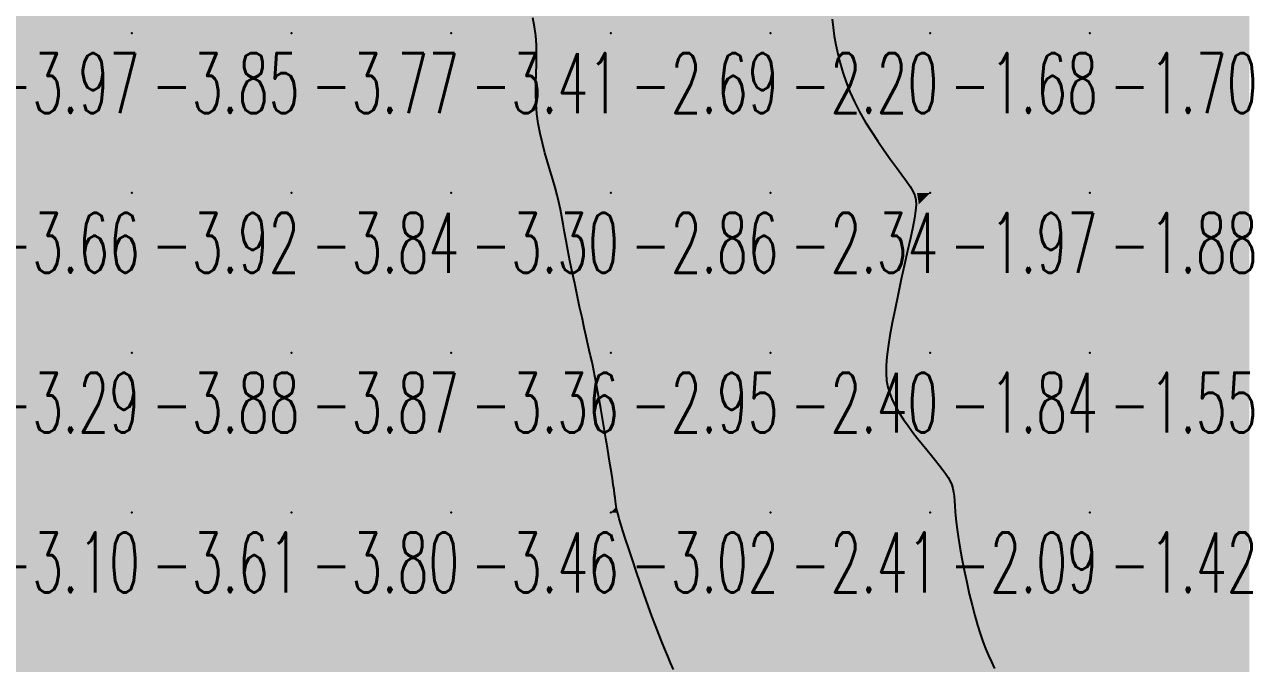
# Model space of a CAD drawing. Header units: millimetres. Extents: x 88261 to 90953, y 390274 to 392322.
# Drawn here: x 90093.5 to 90170.1, y 391787.8 to 391827.8 of the extents above; entities that cross this region are included whole.
import ezdxf
from ezdxf.enums import TextEntityAlignment as Align

# ---------------------------------------------------------------- set-up
doc = ezdxf.new("R2010")
doc.units = ezdxf.units.MM
doc.header["$LTSCALE"] = 25
for name, color, linetype in [('CN_03_00', 7, 'Continuous'), ('COTEAlt', 7, 'Continuous'), ('TN_COLORIAGE', 7, 'Continuous')]:
    doc.layers.add(name, color=color, linetype=linetype)
doc.styles.add('Simplex 1.0', font='Simplex.shx', dxfattribs={"width": 0.99, "height": 2.5})
doc.styles.get("Standard").update_dxf_attribs({"font": 'times.ttf'})

# ---------------------------------------------------------------- blocks, each defined once
blk = doc.blocks.new('COTE')
at = {"color": 0}
blk.add_point((0, 0), dxfattribs=at)
at = {"layer": 'COTEAlt'}
blk.add_attdef('ALT', text='', height=3.75, dxfattribs=at).set_placement((1.25, -1.25), align=Align.TOP_LEFT)

msp = doc.modelspace()

# ---------------------------------------------------------------- linework, layer by layer
at = {"layer": 'CN_03_00', "flags": 128}
for points, elevation in [([(90134.169, 391787.422), (90133.989, 391787.839), (90133.811, 391788.256), (90133.63, 391788.685), (90133.445, 391789.138), (90133.251, 391789.625), (90133.045, 391790.159), (90132.825, 391790.751), (90132.588, 391791.407), (90132.34, 391792.111), (90132.088, 391792.84), (90131.839, 391793.573), (90131.6, 391794.287), (90131.378, 391794.959), (90131.179, 391795.569), (90131.01, 391796.093), (90130.877, 391796.516), (90130.776, 391796.85), (90130.702, 391797.111), (90130.649, 391797.319), (90130.613, 391797.489), (90130.587, 391797.64), (90130.566, 391797.79), (90130.545, 391797.957), (90130.52, 391798.155), (90130.488, 391798.389), (90130.45, 391798.663), (90130.404, 391798.979), (90130.35, 391799.339), (90130.288, 391799.747), (90130.215, 391800.204), (90130.133, 391800.715), (90130.04, 391801.277), (90129.939, 391801.877), (90129.834, 391802.499), (90129.725, 391803.127), (90129.618, 391803.743), (90129.514, 391804.33), (90129.416, 391804.873), (90129.328, 391805.354), (90129.25, 391805.763), (90129.181, 391806.115), (90129.115, 391806.432), (90129.05, 391806.736), (90128.981, 391807.048), (90128.903, 391807.39), (90128.814, 391807.784), (90128.708, 391808.25), (90128.584, 391808.804), (90128.445, 391809.433), (90128.296, 391810.117), (90128.141, 391810.835), (90127.985, 391811.567), (90127.834, 391812.294), (90127.691, 391812.994), (90127.563, 391813.649), (90127.452, 391814.243), (90127.354, 391814.783), (90127.264, 391815.282), (90127.178, 391815.751), (90127.09, 391816.204), (90126.994, 391816.651), (90126.886, 391817.107), (90126.761, 391817.582), (90126.615, 391818.086), (90126.454, 391818.619), (90126.286, 391819.176), (90126.119, 391819.754), (90125.961, 391820.349), (90125.819, 391820.958), (90125.701, 391821.575), (90125.616, 391822.199), (90125.569, 391822.824), (90125.552, 391823.45), (90125.555, 391824.073), (90125.57, 391824.691), (90125.587, 391825.303), (90125.596, 391825.906), (90125.587, 391826.498), (90125.55, 391827.077), (90125.478, 391827.641), (90125.37, 391828.189)], -3), ([(90144.112, 391828.117), (90144.174, 391827.593), (90144.248, 391827.059), (90144.342, 391826.509), (90144.461, 391825.944), (90144.607, 391825.365), (90144.781, 391824.774), (90144.988, 391824.173), (90145.229, 391823.563), (90145.507, 391822.946), (90145.824, 391822.323), (90146.181, 391821.698), (90146.567, 391821.078), (90146.97, 391820.472), (90147.376, 391819.889), (90147.772, 391819.339), (90148.145, 391818.831), (90148.483, 391818.373), (90148.772, 391817.976), (90149.002, 391817.641), (90149.174, 391817.351), (90149.29, 391817.078), (90149.355, 391816.799), (90149.37, 391816.486), (90149.341, 391816.116), (90149.269, 391815.663), (90149.157, 391815.101), (90149.011, 391814.414), (90148.838, 391813.622), (90148.646, 391812.754), (90148.445, 391811.841), (90148.244, 391810.911), (90148.052, 391809.994), (90147.877, 391809.119), (90147.728, 391808.316), (90147.613, 391807.607), (90147.534, 391806.984), (90147.493, 391806.434), (90147.489, 391805.943), (90147.525, 391805.497), (90147.601, 391805.082), (90147.719, 391804.684), (90147.878, 391804.289), (90148.08, 391803.886), (90148.317, 391803.476), (90148.582, 391803.064), (90148.867, 391802.654), (90149.165, 391802.252), (90149.468, 391801.861), (90149.768, 391801.486), (90150.059, 391801.132), (90150.332, 391800.802), (90150.586, 391800.494), (90150.819, 391800.206), (90151.029, 391799.936), (90151.214, 391799.679), (90151.373, 391799.435), (90151.504, 391799.2), (90151.605, 391798.971), (90151.676, 391798.744), (90151.723, 391798.511), (90151.753, 391798.258), (90151.774, 391797.976), (90151.794, 391797.653), (90151.819, 391797.277), (90151.856, 391796.839), (90151.915, 391796.326), (90151.999, 391795.732), (90152.107, 391795.072), (90152.236, 391794.365), (90152.381, 391793.63), (90152.538, 391792.885), (90152.703, 391792.152), (90152.874, 391791.447), (90153.045, 391790.791), (90153.214, 391790.199), (90153.383, 391789.663), (90153.552, 391789.175), (90153.724, 391788.724), (90153.902, 391788.298), (90154.086, 391787.889), (90154.28, 391787.485)], -2)]:
    msp.add_lwpolyline(points, dxfattribs=dict(at, elevation=elevation))
at = {"layer": 'TN_COLORIAGE', "color": 121}
for points in [[(90090.249, 391828.325, -3.963), (90098.934, 391837.239, -3.963), (90090.249, 391827.239, -3.963), (90100.249, 391837.239, -3.963)], [(90090.249, 391827.239, -3.963), (90100.249, 391827.239, -3.963), (90100.249, 391837.239, -3.963)], [(90100.249, 391837.239, -3.606), (90100.249, 391827.239, -3.606), (90110.249, 391837.239, -3.606)], [(90100.249, 391827.239, -3.606), (90110.249, 391827.239, -3.606), (90110.249, 391837.239, -3.606)], [(90110.249, 391827.239, -3), (90118.286, 391835.276, -3), (90110.249, 391837.239, -3), (90117.88, 391837.239, -3)], [(90110.249, 391827.239, -3), (90118.286, 391835.276, -3), (90120.249, 391827.239, -3), (90120.249, 391834.081, -3)], [(90124.336, 391831.326, -3.407), (90120.249, 391834.081, -3.407), (90120.249, 391827.239, -3.407)], [(90124.336, 391831.326, -3.407), (90125.945, 391827.239, -3.407), (90120.249, 391827.239, -3.407)], [(90090.249, 391827.239, -3.854), (90090.249, 391817.239, -3.854), (90100.249, 391827.239, -3.854)], [(90090.249, 391817.239, -3.854), (90100.249, 391817.239, -3.854), (90100.249, 391827.239, -3.854)], [(90100.249, 391827.239, -3.77), (90100.249, 391817.239, -3.77), (90110.249, 391827.239, -3.77)], [(90100.249, 391817.239, -3.77), (90110.249, 391817.239, -3.77), (90110.249, 391827.239, -3.77)], [(90110.249, 391827.239, -3.407), (90110.249, 391817.239, -3.407), (90120.249, 391827.239, -3.407)], [(90110.249, 391817.239, -3.407), (90120.249, 391817.239, -3.407), (90120.249, 391827.239, -3.407)], [(90120.249, 391827.239, -3), (90125.945, 391827.239, -3), (90120.249, 391817.239, -3), (90125.188, 391822.178, -3)], [(90125.188, 391822.178, -3.3), (90127.004, 391817.239, -3.3), (90120.249, 391817.239, -3.3)], [(90090.249, 391817.239, -3.922), (90090.249, 391807.239, -3.922), (90100.249, 391817.239, -3.922)], [(90090.249, 391807.239, -3.922), (90100.249, 391807.239, -3.922), (90100.249, 391817.239, -3.922)], [(90100.249, 391807.239, -3.84), (90110.249, 391807.239, -3.84), (90110.249, 391817.239, -3.84)], [(90100.249, 391817.239, -3.84), (90100.249, 391807.239, -3.84), (90110.249, 391817.239, -3.84)], [(90110.249, 391817.239, -3.3), (90110.249, 391807.239, -3.3), (90120.249, 391817.239, -3.3)], [(90110.249, 391807.239, -3.3), (90120.249, 391807.239, -3.3), (90120.249, 391817.239, -3.3)], [(90120.249, 391807.239, -3), (90127.363, 391814.354, -3), (90120.249, 391817.239, -3), (90127.004, 391817.239, -3)], [(90127.363, 391814.354, -3.356), (90128.922, 391807.239, -3.356), (90120.249, 391807.239, -3.356)], [(90090.249, 391797.239, -3.878), (90100.249, 391797.239, -3.878), (90100.249, 391807.239, -3.878)], [(90090.249, 391807.239, -3.878), (90090.249, 391797.239, -3.878), (90100.249, 391807.239, -3.878)], [(90100.249, 391797.239, -3.869), (90110.249, 391797.239, -3.869), (90110.249, 391807.239, -3.869)], [(90100.249, 391807.239, -3.869), (90100.249, 391797.239, -3.869), (90110.249, 391807.239, -3.869)], [(90110.249, 391797.239, -3.356), (90120.249, 391797.239, -3.356), (90120.249, 391807.239, -3.356)], [(90110.249, 391807.239, -3.356), (90110.249, 391797.239, -3.356), (90120.249, 391807.239, -3.356)], [(90120.249, 391797.239, -3), (90129.199, 391806.189, -3), (90120.249, 391807.239, -3), (90128.922, 391807.239, -3)], [(90120.249, 391797.239, -3), (90129.199, 391806.189, -3), (90130.249, 391797.239, -3), (90130.249, 391800.126, -3)], [(90130.603, 391797.594, -3.022), (90130.249, 391800.126, -3.022), (90130.249, 391797.239, -3.022)], [(90100.249, 391797.239, -3), (90091.345, 391788.336, -3), (90090.249, 391797.239, -3), (90090.249, 391791.569, -3)], [(90100.249, 391797.239, -3), (90091.345, 391788.336, -3), (90100.249, 391787.239, -3), (90091.927, 391787.239, -3)], [(90100.249, 391787.239, -3.796), (90110.249, 391787.239, -3.796), (90110.249, 391797.239, -3.796)], [(90100.249, 391797.239, -3.796), (90100.249, 391787.239, -3.796), (90110.249, 391797.239, -3.796)], [(90110.249, 391787.239, -3.464), (90120.249, 391787.239, -3.464), (90120.249, 391797.239, -3.464)], [(90110.249, 391797.239, -3.464), (90110.249, 391787.239, -3.464), (90120.249, 391797.239, -3.464)], [(90120.249, 391787.239, -3.022), (90130.249, 391787.239, -3.022), (90130.249, 391797.239, -3.022)], [(90120.249, 391797.239, -3.022), (90120.249, 391787.239, -3.022), (90130.249, 391797.239, -3.022)], [(90130.603, 391797.594, -3.022), (90130.61, 391797.239, -3.022), (90130.249, 391797.239, -3.022)], [(90130.249, 391787.239, -3), (90133.016, 391790.007, -3), (90130.249, 391797.239, -3), (90130.61, 391797.239, -3)], [(90133.016, 391790.007, -3.225), (90134.273, 391787.239, -3.225), (90130.249, 391787.239, -3.225)]]:
    msp.add_solid(points, dxfattribs=at)
at = {"layer": 'TN_COLORIAGE', "color": 111}
for points in [[(90125.945, 391827.239, -2.41), (90124.336, 391831.326, -2.41), (90130.249, 391827.239, -2.41), (90130.249, 391837.239, -2.41)], [(90130.249, 391837.239, -2.017), (90130.249, 391827.239, -2.017), (90140.249, 391837.239, -2.017)], [(90130.249, 391827.239, -2.017), (90140.249, 391827.239, -2.017), (90140.249, 391837.239, -2.017)], [(90140.249, 391827.239, -2), (90144.04, 391831.03, -2), (90140.249, 391837.239, -2), (90140.746, 391837.239, -2)], [(90144.018, 391827.239, -2.195), (90144.04, 391831.03, -2.195), (90140.249, 391827.239, -2.195)], [(90125.188, 391822.178, -2.692), (90125.945, 391827.239, -2.692), (90130.249, 391827.239, -2.692)], [(90127.004, 391817.239, -2.692), (90125.188, 391822.178, -2.692), (90130.249, 391817.239, -2.692), (90130.249, 391827.239, -2.692)], [(90130.249, 391827.239, -2.195), (90130.249, 391817.239, -2.195), (90140.249, 391827.239, -2.195)], [(90130.249, 391817.239, -2.195), (90140.249, 391817.239, -2.195), (90140.249, 391827.239, -2.195)], [(90140.249, 391817.239, -2), (90145.375, 391822.365, -2), (90140.249, 391827.239, -2), (90144.018, 391827.239, -2)], [(90145.375, 391822.365, -2.34), (90149.429, 391817.239, -2.34), (90140.249, 391817.239, -2.34)], [(90127.004, 391817.239, -2.856), (90127.363, 391814.354, -2.856), (90130.249, 391817.239, -2.856)], [(90128.922, 391807.239, -2.856), (90127.363, 391814.354, -2.856), (90130.249, 391807.239, -2.856), (90130.249, 391817.239, -2.856)], [(90130.249, 391817.239, -2.34), (90130.249, 391807.239, -2.34), (90140.249, 391817.239, -2.34)], [(90130.249, 391807.239, -2.34), (90140.249, 391807.239, -2.34), (90140.249, 391817.239, -2.34)], [(90140.249, 391807.239, -2), (90149.541, 391816.531, -2), (90140.249, 391817.239, -2), (90149.429, 391817.239, -2)], [(90147.352, 391807.239, -2.398), (90149.541, 391816.531, -2.398), (90140.249, 391807.239, -2.398)], [(90128.922, 391807.239, -2.946), (90129.199, 391806.189, -2.946), (90130.249, 391807.239, -2.946)], [(90130.249, 391800.126, -2.946), (90129.199, 391806.189, -2.946), (90130.249, 391807.239, -2.946)], [(90130.249, 391800.126, -2.398), (90130.603, 391797.594, -2.398), (90130.249, 391807.239, -2.398), (90140.249, 391807.239, -2.398)], [(90130.61, 391797.239, -2.398), (90130.603, 391797.594, -2.398), (90140.249, 391797.239, -2.398), (90140.249, 391807.239, -2.398)], [(90140.249, 391797.239, -2), (90147.417, 391804.408, -2), (90140.249, 391807.239, -2), (90147.352, 391807.239, -2)], [(90140.249, 391797.239, -2), (90147.417, 391804.408, -2), (90150.249, 391797.239, -2), (90150.249, 391800.863, -2)], [(90151.94, 391798.931, -2.092), (90150.249, 391800.863, -2.092), (90150.249, 391797.239, -2.092)], [(90151.618, 391797.239, -2.092), (90151.94, 391798.931, -2.092), (90150.249, 391797.239, -2.092)], [(90130.61, 391797.239, -2.411), (90133.016, 391790.007, -2.411), (90140.249, 391797.239, -2.411)], [(90134.273, 391787.239, -2.411), (90133.016, 391790.007, -2.411), (90140.249, 391787.239, -2.411), (90140.249, 391797.239, -2.411)], [(90140.249, 391787.239, -2.092), (90150.249, 391787.239, -2.092), (90150.249, 391797.239, -2.092)], [(90140.249, 391797.239, -2.092), (90140.249, 391787.239, -2.092), (90150.249, 391797.239, -2.092)], [(90150.249, 391787.239, -2), (90153.077, 391790.067, -2), (90150.249, 391797.239, -2), (90151.618, 391797.239, -2)], [(90153.077, 391790.067, -2.229), (90154.346, 391787.239, -2.229), (90150.249, 391787.239, -2.229)]]:
    msp.add_solid(points, dxfattribs=at)
at = {"layer": 'TN_COLORIAGE', "color": 101}
for points in [[(90144.04, 391831.03, -1.677), (90144.018, 391827.239, -1.677), (90150.249, 391837.239, -1.677), (90150.249, 391827.239, -1.677)], [(90150.249, 391837.239, -1.489), (90150.249, 391827.239, -1.489), (90160.249, 391837.239, -1.489)], [(90150.249, 391827.239, -1.489), (90160.249, 391827.239, -1.489), (90160.249, 391837.239, -1.489)], [(90160.249, 391837.239, -1.539), (90160.249, 391827.239, -1.539), (90170.249, 391837.239, -1.539)], [(90160.249, 391827.239, -1.539), (90170.249, 391827.239, -1.539), (90170.249, 391837.239, -1.539)], [(90144.018, 391827.239, -1.677), (90145.375, 391822.365, -1.677), (90150.249, 391827.239, -1.677)], [(90149.429, 391817.239, -1.677), (90145.375, 391822.365, -1.677), (90150.249, 391817.239, -1.677), (90150.249, 391827.239, -1.677)], [(90150.249, 391827.239, -1.697), (90150.249, 391817.239, -1.697), (90160.249, 391827.239, -1.697)], [(90150.249, 391817.239, -1.697), (90160.249, 391817.239, -1.697), (90160.249, 391827.239, -1.697)], [(90160.249, 391827.239, -1.723), (90160.249, 391817.239, -1.723), (90170.249, 391827.239, -1.723)], [(90160.249, 391817.239, -1.723), (90170.249, 391817.239, -1.723), (90170.249, 391827.239, -1.723)], [(90149.541, 391816.531, -1.838), (90147.352, 391807.239, -1.838), (90150.249, 391817.239, -1.838), (90150.249, 391807.239, -1.838)], [(90149.429, 391817.239, -1.97), (90149.541, 391816.531, -1.97), (90150.249, 391817.239, -1.97)], [(90150.249, 391817.239, -1.881), (90150.249, 391807.239, -1.881), (90160.249, 391817.239, -1.881)], [(90150.249, 391807.239, -1.881), (90160.249, 391807.239, -1.881), (90160.249, 391817.239, -1.881)], [(90160.249, 391817.239, -1.589), (90160.249, 391807.239, -1.589), (90170.249, 391817.239, -1.589)], [(90160.249, 391807.239, -1.589), (90170.249, 391807.239, -1.589), (90170.249, 391817.239, -1.589)], [(90147.352, 391807.239, -1.838), (90147.417, 391804.408, -1.838), (90150.249, 391807.239, -1.838)], [(90150.249, 391800.863, -1.838), (90147.417, 391804.408, -1.838), (90150.249, 391807.239, -1.838)], [(90150.249, 391800.863, -1.546), (90151.94, 391798.931, -1.546), (90150.249, 391807.239, -1.546), (90160.249, 391807.239, -1.546)], [(90151.94, 391798.931, -1.418), (90151.618, 391797.239, -1.418), (90160.249, 391807.239, -1.418), (90160.249, 391797.239, -1.418)], [(90160.249, 391797.239, -1.39), (90170.249, 391797.239, -1.39), (90170.249, 391807.239, -1.39)], [(90160.249, 391807.239, -1.39), (90160.249, 391797.239, -1.39), (90170.249, 391807.239, -1.39)], [(90151.618, 391797.239, -1.418), (90153.077, 391790.067, -1.418), (90160.249, 391797.239, -1.418)], [(90154.346, 391787.239, -1.418), (90153.077, 391790.067, -1.418), (90160.249, 391787.239, -1.418), (90160.249, 391797.239, -1.418)], [(90160.249, 391787.239, -1.147), (90170.249, 391787.239, -1.147), (90170.249, 391797.239, -1.147)], [(90160.249, 391797.239, -1.147), (90160.249, 391787.239, -1.147), (90170.249, 391797.239, -1.147)]]:
    msp.add_solid(points, dxfattribs=at)

# ---------------------------------------------------------------- block references
at = {"layer": 'COTEAlt'}
ref = msp.add_blockref('COTE', (90090.249, 391827.239), dxfattribs=at)
ref.add_attrib('ALT', '-3.97', dxfattribs={"height": 3.75, "style": 'Simplex 1.0', "width": 0.6}).set_placement((90091.499, 391825.989), align=Align.TOP_LEFT)
ref = msp.add_blockref('COTE', (90100.249, 391827.239), dxfattribs=at)
ref.add_attrib('ALT', '-3.85', dxfattribs={"height": 3.75, "style": 'Simplex 1.0', "width": 0.6}).set_placement((90101.499, 391825.989), align=Align.TOP_LEFT)
ref = msp.add_blockref('COTE', (90110.249, 391827.239), dxfattribs=at)
ref.add_attrib('ALT', '-3.77', dxfattribs={"height": 3.75, "style": 'Simplex 1.0', "width": 0.6}).set_placement((90111.499, 391825.989), align=Align.TOP_LEFT)
ref = msp.add_blockref('COTE', (90120.249, 391827.239), dxfattribs=at)
ref.add_attrib('ALT', '-3.41', dxfattribs={"height": 3.75, "style": 'Simplex 1.0', "width": 0.6}).set_placement((90121.499, 391825.989), align=Align.TOP_LEFT)
ref = msp.add_blockref('COTE', (90130.249, 391827.239), dxfattribs=at)
ref.add_attrib('ALT', '-2.69', dxfattribs={"height": 3.75, "style": 'Simplex 1.0', "width": 0.6}).set_placement((90131.499, 391825.989), align=Align.TOP_LEFT)
ref = msp.add_blockref('COTE', (90140.249, 391827.239), dxfattribs=at)
ref.add_attrib('ALT', '-2.20', dxfattribs={"height": 3.75, "style": 'Simplex 1.0', "width": 0.6}).set_placement((90141.499, 391825.989), align=Align.TOP_LEFT)
ref = msp.add_blockref('COTE', (90150.249, 391827.239), dxfattribs=at)
ref.add_attrib('ALT', '-1.68', dxfattribs={"height": 3.75, "style": 'Simplex 1.0', "width": 0.6}).set_placement((90151.499, 391825.989), align=Align.TOP_LEFT)
ref = msp.add_blockref('COTE', (90160.249, 391827.239), dxfattribs=at)
ref.add_attrib('ALT', '-1.70', dxfattribs={"height": 3.75, "style": 'Simplex 1.0', "width": 0.6}).set_placement((90161.499, 391825.989), align=Align.TOP_LEFT)
ref = msp.add_blockref('COTE', (90090.249, 391817.239), dxfattribs=at)
ref.add_attrib('ALT', '-3.66', dxfattribs={"height": 3.75, "style": 'Simplex 1.0', "width": 0.6}).set_placement((90091.499, 391815.989), align=Align.TOP_LEFT)
ref = msp.add_blockref('COTE', (90100.249, 391817.239), dxfattribs=at)
ref.add_attrib('ALT', '-3.92', dxfattribs={"height": 3.75, "style": 'Simplex 1.0', "width": 0.6}).set_placement((90101.499, 391815.989), align=Align.TOP_LEFT)
ref = msp.add_blockref('COTE', (90110.249, 391817.239), dxfattribs=at)
ref.add_attrib('ALT', '-3.84', dxfattribs={"height": 3.75, "style": 'Simplex 1.0', "width": 0.6}).set_placement((90111.499, 391815.989), align=Align.TOP_LEFT)
ref = msp.add_blockref('COTE', (90120.249, 391817.239), dxfattribs=at)
ref.add_attrib('ALT', '-3.30', dxfattribs={"height": 3.75, "style": 'Simplex 1.0', "width": 0.6}).set_placement((90121.499, 391815.989), align=Align.TOP_LEFT)
ref = msp.add_blockref('COTE', (90130.249, 391817.239), dxfattribs=at)
ref.add_attrib('ALT', '-2.86', dxfattribs={"height": 3.75, "style": 'Simplex 1.0', "width": 0.6}).set_placement((90131.499, 391815.989), align=Align.TOP_LEFT)
ref = msp.add_blockref('COTE', (90140.249, 391817.239), dxfattribs=at)
ref.add_attrib('ALT', '-2.34', dxfattribs={"height": 3.75, "style": 'Simplex 1.0', "width": 0.6}).set_placement((90141.499, 391815.989), align=Align.TOP_LEFT)
ref = msp.add_blockref('COTE', (90150.249, 391817.239), dxfattribs=at)
ref.add_attrib('ALT', '-1.97', dxfattribs={"height": 3.75, "style": 'Simplex 1.0', "width": 0.6}).set_placement((90151.499, 391815.989), align=Align.TOP_LEFT)
ref = msp.add_blockref('COTE', (90160.249, 391817.239), dxfattribs=at)
ref.add_attrib('ALT', '-1.88', dxfattribs={"height": 3.75, "style": 'Simplex 1.0', "width": 0.6}).set_placement((90161.499, 391815.989), align=Align.TOP_LEFT)
ref = msp.add_blockref('COTE', (90090.249, 391807.239), dxfattribs=at)
ref.add_attrib('ALT', '-3.29', dxfattribs={"height": 3.75, "style": 'Simplex 1.0', "width": 0.6}).set_placement((90091.499, 391805.989), align=Align.TOP_LEFT)
ref = msp.add_blockref('COTE', (90100.249, 391807.239), dxfattribs=at)
ref.add_attrib('ALT', '-3.88', dxfattribs={"height": 3.75, "style": 'Simplex 1.0', "width": 0.6}).set_placement((90101.499, 391805.989), align=Align.TOP_LEFT)
ref = msp.add_blockref('COTE', (90110.249, 391807.239), dxfattribs=at)
ref.add_attrib('ALT', '-3.87', dxfattribs={"height": 3.75, "style": 'Simplex 1.0', "width": 0.6}).set_placement((90111.499, 391805.989), align=Align.TOP_LEFT)
ref = msp.add_blockref('COTE', (90120.249, 391807.239), dxfattribs=at)
ref.add_attrib('ALT', '-3.36', dxfattribs={"height": 3.75, "style": 'Simplex 1.0', "width": 0.6}).set_placement((90121.499, 391805.989), align=Align.TOP_LEFT)
ref = msp.add_blockref('COTE', (90130.249, 391807.239), dxfattribs=at)
ref.add_attrib('ALT', '-2.95', dxfattribs={"height": 3.75, "style": 'Simplex 1.0', "width": 0.6}).set_placement((90131.499, 391805.989), align=Align.TOP_LEFT)
ref = msp.add_blockref('COTE', (90140.249, 391807.239), dxfattribs=at)
ref.add_attrib('ALT', '-2.40', dxfattribs={"height": 3.75, "style": 'Simplex 1.0', "width": 0.6}).set_placement((90141.499, 391805.989), align=Align.TOP_LEFT)
ref = msp.add_blockref('COTE', (90150.249, 391807.239), dxfattribs=at)
ref.add_attrib('ALT', '-1.84', dxfattribs={"height": 3.75, "style": 'Simplex 1.0', "width": 0.6}).set_placement((90151.499, 391805.989), align=Align.TOP_LEFT)
ref = msp.add_blockref('COTE', (90160.249, 391807.239), dxfattribs=at)
ref.add_attrib('ALT', '-1.55', dxfattribs={"height": 3.75, "style": 'Simplex 1.0', "width": 0.6}).set_placement((90161.499, 391805.989), align=Align.TOP_LEFT)
ref = msp.add_blockref('COTE', (90090.249, 391797.239), dxfattribs=at)
ref.add_attrib('ALT', '-3.10', dxfattribs={"height": 3.75, "style": 'Simplex 1.0', "width": 0.6}).set_placement((90091.499, 391795.989), align=Align.TOP_LEFT)
ref = msp.add_blockref('COTE', (90100.249, 391797.239), dxfattribs=at)
ref.add_attrib('ALT', '-3.61', dxfattribs={"height": 3.75, "style": 'Simplex 1.0', "width": 0.6}).set_placement((90101.499, 391795.989), align=Align.TOP_LEFT)
ref = msp.add_blockref('COTE', (90110.249, 391797.239), dxfattribs=at)
ref.add_attrib('ALT', '-3.80', dxfattribs={"height": 3.75, "style": 'Simplex 1.0', "width": 0.6}).set_placement((90111.499, 391795.989), align=Align.TOP_LEFT)
ref = msp.add_blockref('COTE', (90120.249, 391797.239), dxfattribs=at)
ref.add_attrib('ALT', '-3.46', dxfattribs={"height": 3.75, "style": 'Simplex 1.0', "width": 0.6}).set_placement((90121.499, 391795.989), align=Align.TOP_LEFT)
ref = msp.add_blockref('COTE', (90130.249, 391797.239), dxfattribs=at)
ref.add_attrib('ALT', '-3.02', dxfattribs={"height": 3.75, "style": 'Simplex 1.0', "width": 0.6}).set_placement((90131.499, 391795.989), align=Align.TOP_LEFT)
ref = msp.add_blockref('COTE', (90140.249, 391797.239), dxfattribs=at)
ref.add_attrib('ALT', '-2.41', dxfattribs={"height": 3.75, "style": 'Simplex 1.0', "width": 0.6}).set_placement((90141.499, 391795.989), align=Align.TOP_LEFT)
ref = msp.add_blockref('COTE', (90150.249, 391797.239), dxfattribs=at)
ref.add_attrib('ALT', '-2.09', dxfattribs={"height": 3.75, "style": 'Simplex 1.0', "width": 0.6}).set_placement((90151.499, 391795.989), align=Align.TOP_LEFT)
ref = msp.add_blockref('COTE', (90160.249, 391797.239), dxfattribs=at)
ref.add_attrib('ALT', '-1.42', dxfattribs={"height": 3.75, "style": 'Simplex 1.0', "width": 0.6}).set_placement((90161.499, 391795.989), align=Align.TOP_LEFT)

doc.saveas('drawing.dxf')
